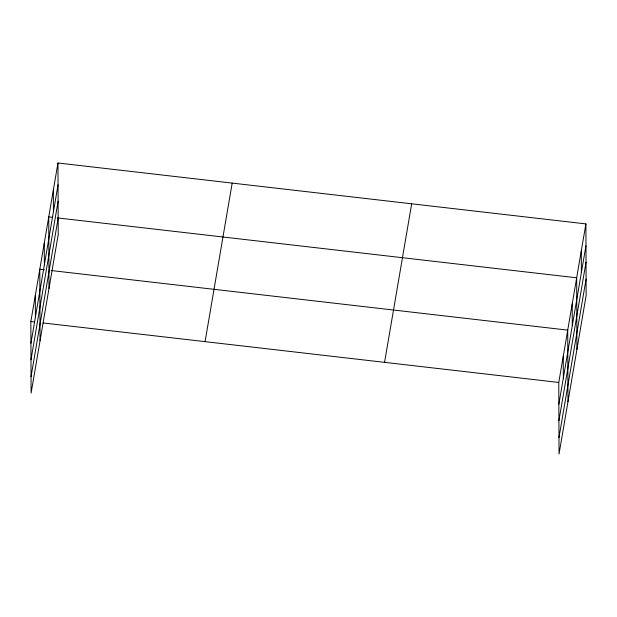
<?xml version="1.0" encoding="UTF-8"?>
<svg xmlns="http://www.w3.org/2000/svg" width="617" height="617" viewBox="0 0 617 617"><rect width="100%" height="100%" fill="white"/><g stroke="black" fill="none" stroke-linecap="round" stroke-linejoin="round"><path stroke-width="0.93" d="M57.967 162.996L58.222 234.553L31.097 393.098L30.85 321.542L57.967 162.996L585.903 223.902L586.15 295.458L559.033 454.004L558.778 382.447L585.903 223.902M30.927 343.314L58.044 184.768M30.981 359.742L58.106 201.196M31.043 376.671L58.16 218.125M205.068 341.641L232.185 183.095M384.561 362.349L411.686 203.803M558.855 404.22L585.973 245.674M558.917 420.647L586.034 262.102M558.971 437.576L586.096 279.031M52.538 217.338L48.751 216.899L48.998 288.463M57.273 217.886L576.679 277.804L576.926 349.361M44.532 269.768L39.797 269.22L40.051 340.785M51.165 270.531L567.733 330.126L567.979 401.682M30.85 321.542L34.637 321.981M43.159 322.961L558.778 382.447M581.291 250.849L581.368 272.621M572.206 303.965L572.283 325.737M563.259 356.287L563.329 378.059M53.355 189.951L53.432 211.724M44.277 243.059L44.347 264.832M35.323 295.381L35.4 317.153"/></g></svg>
